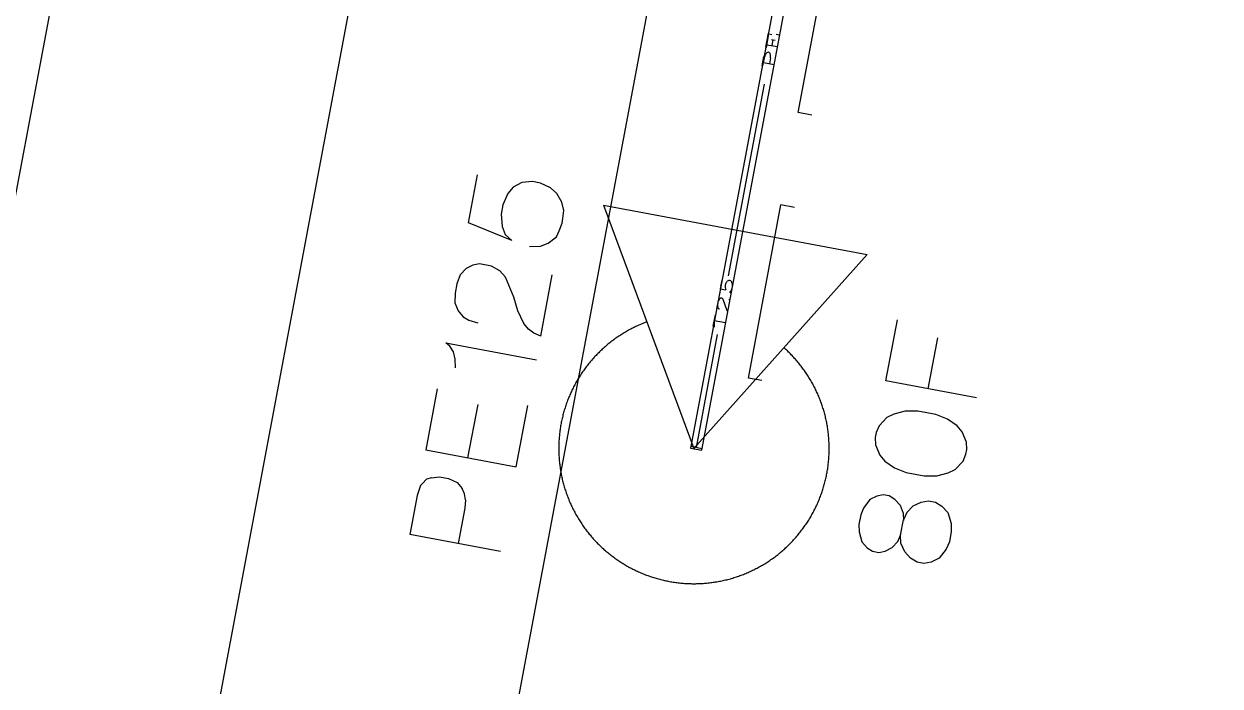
# Model space of a CAD drawing. Header units: inches. Extents: x 0.0008 to 0.0144, y 0.0003 to 0.0113.
# Drawn here: x 0.005938 to 0.006449, y 0.002451 to 0.002735 of the extents above; entities that cross this region are included whole.
import ezdxf

# ---------------------------------------------------------------- set-up
doc = ezdxf.new("R2010")
doc.units = ezdxf.units.IN
doc.header["$MEASUREMENT"] = 0
doc.linetypes.add('STRICHPUNKT', pattern=[25.4, 12.7, -6.35, 0, -6.35])
doc.layers.add('Standard', color=7, linetype='Continuous')

msp = doc.modelspace()

# ---------------------------------------------------------------- linework, layer by layer
at = {"layer": 'Standard', "color": 4, "linetype": 'STRICHPUNKT'}
msp.add_line((0.00645929, 0.00478156), (0.00578856, 0.00120618), dxfattribs=at)
at = {"layer": 'Standard', "color": 2, "linetype": 'ByBlock'}
for p, q in [((0.006296, 0.0045925), (0.005704, 0.00143559)), ((0.00595061, 0.00138899), (0.0065247, 0.00444804))]:
    msp.add_line(p, q, dxfattribs=at)
at = {"layer": 'Standard', "color": 51, "linetype": 'ByBlock'}
for p, q in [((0.00622728, 0.00255227), (0.00657901, 0.00442721)), ((0.006322, 0.00308392), (0.00622243, 0.00255311)), ((0.00612752, 0.00264948), (0.00613136, 0.00266993)), ((0.0061467, 0.00266474), (0.00614435, 0.00266193)), ((0.00615041, 0.00266665), (0.0061467, 0.00266474)), ((0.0061467, 0.00266474), (0.0061467, 0.00266474)), ((0.00615486, 0.00266707), (0.00615041, 0.00266665)), ((0.00615832, 0.00266642), (0.00615486, 0.00266707)), ((0.00615832, 0.00266642), (0.00615832, 0.00266642)), ((0.00616259, 0.00266444), (0.00615832, 0.00266642)), ((0.00616538, 0.00266197), (0.00616259, 0.00266444)), ((0.00614435, 0.00266193), (0.00614231, 0.00265712)), ((0.00616746, 0.00265828), (0.00616538, 0.00266197)), ((0.00614231, 0.00265712), (0.00614156, 0.00265309)), ((0.00616832, 0.00265471), (0.00616746, 0.00265828)), ((0.00616792, 0.00265127), (0.00616832, 0.00265471)), ((0.00618523, 0.00265703), (0.00629802, 0.00263587)), ((0.00618523, 0.00265703), (0.00622395, 0.0025529)), ((0.00614612, 0.00264182), (0.00612752, 0.00264948)), ((0.00614156, 0.00265309), (0.0061419, 0.00264782)), ((0.00616637, 0.00264604), (0.00616754, 0.00264926)), ((0.00616754, 0.00264926), (0.00616792, 0.00265127)), ((0.0061419, 0.00264782), (0.00614327, 0.00264444)), ((0.00614327, 0.00264444), (0.00614612, 0.00264182)), ((0.0061616, 0.00264073), (0.00616512, 0.00264346)), ((0.00616512, 0.00264346), (0.00616637, 0.00264604)), ((0.00615367, 0.00263936), (0.00615832, 0.00263948)), ((0.00615832, 0.00263948), (0.0061616, 0.00264073)), ((0.00622395, 0.0025529), (0.00629802, 0.00263587)), ((0.00612652, 0.00262988), (0.00612402, 0.00262722)), ((0.00612948, 0.0026314), (0.00612652, 0.00262988)), ((0.00613224, 0.00263193), (0.00612948, 0.0026314)), ((0.0061374, 0.00263096), (0.00613224, 0.00263193)), ((0.00614091, 0.00262895), (0.0061374, 0.00263096)), ((0.00614342, 0.00262622), (0.00614091, 0.00262895)), ((0.00612262, 0.00262332), (0.00612186, 0.00261929)), ((0.00612402, 0.00262722), (0.00612262, 0.00262332)), ((0.00614694, 0.00261771), (0.00614342, 0.00262622)), ((0.00615848, 0.00260097), (0.00616339, 0.00262713)), ((0.00612186, 0.00261929), (0.00612175, 0.00261515)), ((0.00614865, 0.00261178), (0.00614694, 0.00261771)), ((0.00612175, 0.00261515), (0.00612312, 0.00261177)), ((0.00612312, 0.00261177), (0.00612532, 0.00260927)), ((0.00612532, 0.00260927), (0.00612771, 0.00260778)), ((0.00612771, 0.00260778), (0.0061315, 0.00260662)), ((0.00615119, 0.00260643), (0.00614865, 0.00261178)), ((0.00630597, 0.00258184), (0.00631088, 0.002608)), ((0.0061315, 0.00260662), (0.0061315, 0.00260662)), ((0.00615324, 0.00260401), (0.00615119, 0.00260643)), ((0.0061555, 0.00260225), (0.00615324, 0.00260401)), ((0.00615848, 0.00260097), (0.0061555, 0.00260225)), ((0.00619417, 0.00260243), (0.00619371, 0.00260215)), ((0.00619463, 0.0026027), (0.00619417, 0.00260243)), ((0.00619509, 0.00260297), (0.00619463, 0.0026027)), ((0.00619555, 0.00260324), (0.00619509, 0.00260297)), ((0.00619602, 0.0026035), (0.00619555, 0.00260324)), ((0.00619649, 0.00260376), (0.00619602, 0.0026035)), ((0.00619696, 0.00260401), (0.00619649, 0.00260376)), ((0.00619744, 0.00260426), (0.00619696, 0.00260401)), ((0.00619792, 0.0026045), (0.00619744, 0.00260426)), ((0.0061984, 0.00260474), (0.00619792, 0.0026045)), ((0.00619888, 0.00260497), (0.0061984, 0.00260474)), ((0.00619936, 0.0026052), (0.00619888, 0.00260497)), ((0.00619985, 0.00260543), (0.00619936, 0.0026052)), ((0.00620033, 0.00260565), (0.00619985, 0.00260543)), ((0.00620082, 0.00260587), (0.00620033, 0.00260565)), ((0.00620132, 0.00260608), (0.00620082, 0.00260587)), ((0.00620181, 0.00260628), (0.00620132, 0.00260608)), ((0.00620231, 0.00260649), (0.00620181, 0.00260628)), ((0.0062028, 0.00260669), (0.00620231, 0.00260649)), ((0.0062033, 0.00260688), (0.0062028, 0.00260669)), ((0.0062038, 0.00260707), (0.0062033, 0.00260688)), ((0.0061179, 0.00259817), (0.00615659, 0.00259091)), ((0.00611959, 0.00259674), (0.0061179, 0.00259817)), ((0.00618676, 0.00259714), (0.00618636, 0.0025968)), ((0.00618718, 0.00259749), (0.00618676, 0.00259714)), ((0.00618759, 0.00259783), (0.00618718, 0.00259749)), ((0.00618801, 0.00259816), (0.00618759, 0.00259783)), ((0.00618843, 0.00259849), (0.00618801, 0.00259816)), ((0.00618885, 0.00259882), (0.00618843, 0.00259849)), ((0.00618928, 0.00259914), (0.00618885, 0.00259882)), ((0.00618971, 0.00259946), (0.00618928, 0.00259914)), ((0.00619014, 0.00259978), (0.00618971, 0.00259946)), ((0.00619058, 0.00260009), (0.00619014, 0.00259978)), ((0.00619102, 0.00260039), (0.00619058, 0.00260009)), ((0.00619146, 0.0026007), (0.00619102, 0.00260039)), ((0.0061919, 0.002601), (0.00619146, 0.0026007)), ((0.00619235, 0.00260129), (0.0061919, 0.002601)), ((0.0061928, 0.00260158), (0.00619235, 0.00260129)), ((0.00619325, 0.00260187), (0.0061928, 0.00260158)), ((0.00619371, 0.00260215), (0.00619325, 0.00260187)), ((0.00632403, 0.00257845), (0.00632812, 0.00260025)), ((0.00612116, 0.00259428), (0.00611959, 0.00259674)), ((0.00612193, 0.00259116), (0.00612116, 0.00259428)), ((0.00618172, 0.00259236), (0.00618135, 0.00259196)), ((0.00618208, 0.00259275), (0.00618172, 0.00259236)), ((0.00618246, 0.00259313), (0.00618208, 0.00259275)), ((0.00618283, 0.00259351), (0.00618246, 0.00259313)), ((0.00618321, 0.00259389), (0.00618283, 0.00259351)), ((0.00618359, 0.00259427), (0.00618321, 0.00259389)), ((0.00618398, 0.00259464), (0.00618359, 0.00259427)), ((0.00618436, 0.00259501), (0.00618398, 0.00259464)), ((0.00618476, 0.00259537), (0.00618436, 0.00259501)), ((0.00618515, 0.00259574), (0.00618476, 0.00259537)), ((0.00618555, 0.00259609), (0.00618515, 0.00259574)), ((0.00618595, 0.00259645), (0.00618555, 0.00259609)), ((0.00618636, 0.0025968), (0.00618595, 0.00259645)), ((0.00626283, 0.00259565), (0.00626243, 0.00259601)), ((0.00626243, 0.00259601), (0.00626243, 0.00259601)), ((0.00626323, 0.00259529), (0.00626283, 0.00259565)), ((0.00626362, 0.00259492), (0.00626323, 0.00259529)), ((0.006264, 0.00259456), (0.00626362, 0.00259492)), ((0.00626439, 0.00259418), (0.006264, 0.00259456)), ((0.00626477, 0.00259381), (0.00626439, 0.00259418)), ((0.00626515, 0.00259343), (0.00626477, 0.00259381)), ((0.00626552, 0.00259304), (0.00626515, 0.00259343)), ((0.00626589, 0.00259266), (0.00626552, 0.00259304)), ((0.00626626, 0.00259226), (0.00626589, 0.00259266)), ((0.00626662, 0.00259187), (0.00626626, 0.00259226)), ((0.00612209, 0.00258743), (0.00612193, 0.00259116)), ((0.00617728, 0.002587), (0.00617697, 0.00258656)), ((0.0061776, 0.00258743), (0.00617728, 0.002587)), ((0.00617792, 0.00258785), (0.0061776, 0.00258743)), ((0.00617825, 0.00258828), (0.00617792, 0.00258785)), ((0.00617858, 0.0025887), (0.00617825, 0.00258828)), ((0.00617891, 0.00258912), (0.00617858, 0.0025887)), ((0.00617925, 0.00258954), (0.00617891, 0.00258912)), ((0.00617959, 0.00258995), (0.00617925, 0.00258954)), ((0.00617994, 0.00259036), (0.00617959, 0.00258995)), ((0.00618028, 0.00259076), (0.00617994, 0.00259036)), ((0.00618064, 0.00259117), (0.00618028, 0.00259076)), ((0.00618099, 0.00259157), (0.00618064, 0.00259117)), ((0.00618135, 0.00259196), (0.00618099, 0.00259157)), ((0.00626698, 0.00259147), (0.00626662, 0.00259187)), ((0.00626734, 0.00259107), (0.00626698, 0.00259147)), ((0.00626769, 0.00259067), (0.00626734, 0.00259107)), ((0.00626804, 0.00259026), (0.00626769, 0.00259067)), ((0.00626838, 0.00258985), (0.00626804, 0.00259026)), ((0.00626872, 0.00258944), (0.00626838, 0.00258985)), ((0.00626906, 0.00258902), (0.00626872, 0.00258944)), ((0.00626939, 0.0025886), (0.00626906, 0.00258902)), ((0.00626972, 0.00258818), (0.00626939, 0.0025886)), ((0.00627004, 0.00258776), (0.00626972, 0.00258818)), ((0.00627036, 0.00258733), (0.00627004, 0.00258776)), ((0.00627068, 0.00258689), (0.00627036, 0.00258733)), ((0.00627099, 0.00258646), (0.00627068, 0.00258689)), ((0.00617405, 0.00258207), (0.00617379, 0.00258161)), ((0.00617433, 0.00258253), (0.00617405, 0.00258207)), ((0.0061746, 0.00258299), (0.00617433, 0.00258253)), ((0.00617488, 0.00258345), (0.0061746, 0.00258299)), ((0.00617517, 0.0025839), (0.00617488, 0.00258345)), ((0.00617546, 0.00258435), (0.00617517, 0.0025839)), ((0.00617575, 0.0025848), (0.00617546, 0.00258435)), ((0.00617605, 0.00258524), (0.00617575, 0.0025848)), ((0.00617635, 0.00258569), (0.00617605, 0.00258524)), ((0.00617666, 0.00258612), (0.00617635, 0.00258569)), ((0.00617697, 0.00258656), (0.00617666, 0.00258612)), ((0.0062713, 0.00258602), (0.00627099, 0.00258646)), ((0.00627161, 0.00258558), (0.0062713, 0.00258602)), ((0.00627191, 0.00258514), (0.00627161, 0.00258558)), ((0.00627221, 0.00258469), (0.00627191, 0.00258514)), ((0.0062725, 0.00258425), (0.00627221, 0.00258469)), ((0.00627279, 0.00258379), (0.0062725, 0.00258425)), ((0.00627307, 0.00258334), (0.00627279, 0.00258379)), ((0.00627335, 0.00258288), (0.00627307, 0.00258334)), ((0.00627363, 0.00258242), (0.00627335, 0.00258288)), ((0.0062739, 0.00258196), (0.00627363, 0.00258242)), ((0.00627417, 0.0025815), (0.0062739, 0.00258196)), ((0.00634467, 0.00257458), (0.00630597, 0.00258184)), ((0.00611421, 0.0025785), (0.0061093, 0.00255234)), ((0.00617135, 0.00257684), (0.00617113, 0.00257635)), ((0.00617157, 0.00257733), (0.00617135, 0.00257684)), ((0.0061718, 0.00257781), (0.00617157, 0.00257733)), ((0.00617203, 0.0025783), (0.0061718, 0.00257781)), ((0.00617227, 0.00257877), (0.00617203, 0.0025783)), ((0.00617251, 0.00257925), (0.00617227, 0.00257877)), ((0.00617276, 0.00257973), (0.00617251, 0.00257925)), ((0.00617301, 0.0025802), (0.00617276, 0.00257973)), ((0.00617326, 0.00258067), (0.00617301, 0.0025802)), ((0.00617352, 0.00258114), (0.00617326, 0.00258067)), ((0.00617379, 0.00258161), (0.00617352, 0.00258114)), ((0.00627443, 0.00258103), (0.00627417, 0.0025815)), ((0.00627469, 0.00258056), (0.00627443, 0.00258103)), ((0.00627494, 0.00258009), (0.00627469, 0.00258056)), ((0.00627519, 0.00257962), (0.00627494, 0.00258009)), ((0.00627544, 0.00257914), (0.00627519, 0.00257962)), ((0.00627568, 0.00257866), (0.00627544, 0.00257914)), ((0.00627591, 0.00257818), (0.00627568, 0.00257866)), ((0.00627615, 0.0025777), (0.00627591, 0.00257818)), ((0.00627637, 0.00257722), (0.00627615, 0.0025777)), ((0.0062766, 0.00257673), (0.00627637, 0.00257722)), ((0.00627682, 0.00257624), (0.0062766, 0.00257673)), ((0.00612736, 0.00254895), (0.00613164, 0.00257176)), ((0.00616936, 0.00257187), (0.00616918, 0.00257137)), ((0.00616953, 0.00257238), (0.00616936, 0.00257187)), ((0.00616972, 0.00257288), (0.00616953, 0.00257238)), ((0.0061699, 0.00257338), (0.00616972, 0.00257288)), ((0.0061701, 0.00257388), (0.0061699, 0.00257338)), ((0.00617029, 0.00257438), (0.0061701, 0.00257388)), ((0.00617049, 0.00257488), (0.00617029, 0.00257438)), ((0.0061707, 0.00257537), (0.00617049, 0.00257488)), ((0.00617091, 0.00257586), (0.0061707, 0.00257537)), ((0.00617113, 0.00257635), (0.00617091, 0.00257586)), ((0.00627703, 0.00257575), (0.00627682, 0.00257624)), ((0.00627724, 0.00257526), (0.00627703, 0.00257575)), ((0.00627744, 0.00257476), (0.00627724, 0.00257526)), ((0.00627764, 0.00257426), (0.00627744, 0.00257476)), ((0.00627784, 0.00257377), (0.00627764, 0.00257426)), ((0.00627803, 0.00257327), (0.00627784, 0.00257377)), ((0.00627822, 0.00257276), (0.00627803, 0.00257327)), ((0.0062784, 0.00257226), (0.00627822, 0.00257276)), ((0.00627858, 0.00257175), (0.0062784, 0.00257226)), ((0.00627875, 0.00257125), (0.00627858, 0.00257175)), ((0.006148, 0.00254508), (0.0061529, 0.00257124)), ((0.00616783, 0.00256674), (0.00616771, 0.00256622)), ((0.00616796, 0.00256726), (0.00616783, 0.00256674)), ((0.0061681, 0.00256778), (0.00616796, 0.00256726)), ((0.00616824, 0.00256829), (0.0061681, 0.00256778)), ((0.00616839, 0.00256881), (0.00616824, 0.00256829)), ((0.00616853, 0.00256932), (0.00616839, 0.00256881)), ((0.00616869, 0.00256984), (0.00616853, 0.00256932)), ((0.00616885, 0.00257035), (0.00616869, 0.00256984)), ((0.00616901, 0.00257086), (0.00616885, 0.00257035)), ((0.00616918, 0.00257137), (0.00616901, 0.00257086)), ((0.00627892, 0.00257074), (0.00627875, 0.00257125)), ((0.00627908, 0.00257023), (0.00627892, 0.00257074)), ((0.00627924, 0.00256972), (0.00627908, 0.00257023)), ((0.00627939, 0.0025692), (0.00627924, 0.00256972)), ((0.00627954, 0.00256869), (0.00627939, 0.0025692)), ((0.00627968, 0.00256817), (0.00627954, 0.00256869)), ((0.00627982, 0.00256766), (0.00627968, 0.00256817)), ((0.00627996, 0.00256714), (0.00627982, 0.00256766)), ((0.00628009, 0.00256662), (0.00627996, 0.00256714)), ((0.00628021, 0.0025661), (0.00628009, 0.00256662)), ((0.00630932, 0.00256767), (0.00630637, 0.00256614)), ((0.00631422, 0.00256884), (0.00630932, 0.00256767)), ((0.00631956, 0.00256887), (0.00631422, 0.00256884)), ((0.0063273, 0.00256742), (0.00631956, 0.00256887)), ((0.00633227, 0.00256545), (0.0063273, 0.00256742)), ((0.00616679, 0.00256149), (0.00616672, 0.00256096)), ((0.00616688, 0.00256202), (0.00616679, 0.00256149)), ((0.00616696, 0.00256255), (0.00616688, 0.00256202)), ((0.00616705, 0.00256307), (0.00616696, 0.00256255)), ((0.00616715, 0.0025636), (0.00616705, 0.00256307)), ((0.00616725, 0.00256413), (0.00616715, 0.0025636)), ((0.00616736, 0.00256465), (0.00616725, 0.00256413)), ((0.00616747, 0.00256517), (0.00616736, 0.00256465)), ((0.00616759, 0.0025657), (0.00616747, 0.00256517)), ((0.00616771, 0.00256622), (0.00616759, 0.0025657)), ((0.00628033, 0.00256558), (0.00628021, 0.0025661)), ((0.00628045, 0.00256505), (0.00628033, 0.00256558)), ((0.00628056, 0.00256453), (0.00628045, 0.00256505)), ((0.00628066, 0.002564), (0.00628056, 0.00256453)), ((0.00628076, 0.00256348), (0.00628066, 0.002564)), ((0.00628086, 0.00256295), (0.00628076, 0.00256348)), ((0.00628095, 0.00256242), (0.00628086, 0.00256295)), ((0.00628103, 0.00256189), (0.00628095, 0.00256242)), ((0.00628111, 0.00256137), (0.00628103, 0.00256189)), ((0.00628119, 0.00256084), (0.00628111, 0.00256137)), ((0.00630303, 0.0025626), (0.00630182, 0.00255971)), ((0.00630637, 0.00256614), (0.00630303, 0.0025626)), ((0.00633641, 0.00256259), (0.00633227, 0.00256545)), ((0.00633861, 0.00256009), (0.00633641, 0.00256259)), ((0.00616628, 0.0025567), (0.00616624, 0.00255616)), ((0.00616631, 0.00255723), (0.00616628, 0.0025567)), ((0.00616636, 0.00255777), (0.00616631, 0.00255723)), ((0.0061664, 0.0025583), (0.00616636, 0.00255777)), ((0.00616646, 0.00255883), (0.0061664, 0.0025583)), ((0.00616651, 0.00255936), (0.00616646, 0.00255883)), ((0.00616658, 0.0025599), (0.00616651, 0.00255936)), ((0.00616664, 0.00256043), (0.00616658, 0.0025599)), ((0.00616672, 0.00256096), (0.00616664, 0.00256043)), ((0.00628126, 0.0025603), (0.00628119, 0.00256084)), ((0.00628133, 0.00255977), (0.00628126, 0.0025603)), ((0.00628139, 0.00255924), (0.00628133, 0.00255977)), ((0.00628145, 0.00255871), (0.00628139, 0.00255924)), ((0.0062815, 0.00255818), (0.00628145, 0.00255871)), ((0.00628154, 0.00255764), (0.0062815, 0.00255818)), ((0.00628158, 0.00255711), (0.00628154, 0.00255764)), ((0.00628162, 0.00255657), (0.00628158, 0.00255711)), ((0.00628165, 0.00255604), (0.00628162, 0.00255657)), ((0.00630182, 0.00255971), (0.00630144, 0.00255769)), ((0.00630144, 0.00255769), (0.00630152, 0.00255455)), ((0.00634044, 0.00255559), (0.00633861, 0.00256009)), ((0.0061093, 0.00255234), (0.006148, 0.00254508)), ((0.00616616, 0.00255402), (0.00616615, 0.00255349)), ((0.00616615, 0.00255349), (0.00616615, 0.00255295)), ((0.00616615, 0.00255295), (0.00616615, 0.00255242)), ((0.00616615, 0.00255242), (0.00616616, 0.00255188)), ((0.00616618, 0.00255456), (0.00616616, 0.00255402)), ((0.00616616, 0.00255188), (0.00616617, 0.00255135)), ((0.00616617, 0.00255135), (0.00616619, 0.00255081)), ((0.00616619, 0.00255509), (0.00616618, 0.00255456)), ((0.00616622, 0.00255563), (0.00616619, 0.00255509)), ((0.00616624, 0.00255616), (0.00616622, 0.00255563)), ((0.00622243, 0.00255311), (0.00622728, 0.00255227)), ((0.00628168, 0.0025555), (0.00628165, 0.00255604)), ((0.0062817, 0.00255497), (0.00628168, 0.0025555)), ((0.00628172, 0.00255443), (0.0062817, 0.00255497)), ((0.0062817, 0.00255069), (0.00628171, 0.00255122)), ((0.00628171, 0.00255122), (0.00628173, 0.00255176)), ((0.00628173, 0.0025539), (0.00628172, 0.00255443)), ((0.00628174, 0.00255336), (0.00628173, 0.0025539)), ((0.00628173, 0.00255176), (0.00628174, 0.00255229)), ((0.00628174, 0.00255283), (0.00628174, 0.00255336)), ((0.00628174, 0.00255229), (0.00628174, 0.00255283)), ((0.00630152, 0.00255455), (0.00630335, 0.00255005)), ((0.00634014, 0.00255043), (0.00634052, 0.00255245)), ((0.00634052, 0.00255245), (0.00634044, 0.00255559)), ((0.00616619, 0.00255081), (0.00616621, 0.00255028)), ((0.00616621, 0.00255028), (0.00616624, 0.00254974)), ((0.00616624, 0.00254974), (0.00616627, 0.00254921)), ((0.00616627, 0.00254921), (0.00616631, 0.00254867)), ((0.00616631, 0.00254867), (0.00616635, 0.00254814)), ((0.00616635, 0.00254814), (0.00616639, 0.0025476)), ((0.00616639, 0.0025476), (0.00616645, 0.00254707)), ((0.00616645, 0.00254707), (0.0061665, 0.00254654)), ((0.0061665, 0.00254654), (0.00616656, 0.00254601)), ((0.00616656, 0.00254601), (0.00616663, 0.00254547)), ((0.00628131, 0.00254588), (0.00628137, 0.00254641)), ((0.00628137, 0.00254641), (0.00628143, 0.00254695)), ((0.00628143, 0.00254695), (0.00628148, 0.00254748)), ((0.00628148, 0.00254748), (0.00628153, 0.00254801)), ((0.00628153, 0.00254801), (0.00628157, 0.00254855)), ((0.00628157, 0.00254855), (0.00628161, 0.00254908)), ((0.00628161, 0.00254908), (0.00628165, 0.00254962)), ((0.00628165, 0.00254962), (0.00628167, 0.00255015)), ((0.00628167, 0.00255015), (0.0062817, 0.00255069)), ((0.00630335, 0.00255005), (0.00630555, 0.00254755)), ((0.00630555, 0.00254755), (0.00630969, 0.00254469)), ((0.00633559, 0.002544), (0.00633893, 0.00254754)), ((0.00633893, 0.00254754), (0.00634014, 0.00255043)), ((0.00616663, 0.00254547), (0.0061667, 0.00254494)), ((0.0061667, 0.00254494), (0.00616678, 0.00254441)), ((0.00616678, 0.00254441), (0.00616686, 0.00254388)), ((0.00616686, 0.00254388), (0.00616694, 0.00254336)), ((0.00616694, 0.00254336), (0.00616704, 0.00254283)), ((0.00616704, 0.00254283), (0.00616713, 0.0025423)), ((0.00616713, 0.0025423), (0.00616723, 0.00254178)), ((0.00616723, 0.00254178), (0.00616734, 0.00254125)), ((0.00616734, 0.00254125), (0.00616745, 0.00254073)), ((0.00628042, 0.0025406), (0.00628053, 0.00254113)), ((0.00628053, 0.00254113), (0.00628063, 0.00254165)), ((0.00628063, 0.00254165), (0.00628074, 0.00254218)), ((0.00628074, 0.00254218), (0.00628083, 0.00254271)), ((0.00628083, 0.00254271), (0.00628092, 0.00254323)), ((0.00628092, 0.00254323), (0.00628101, 0.00254376)), ((0.00628101, 0.00254376), (0.00628109, 0.00254429)), ((0.00628109, 0.00254429), (0.00628117, 0.00254482)), ((0.00628117, 0.00254482), (0.00628124, 0.00254535)), ((0.00628124, 0.00254535), (0.00628131, 0.00254588)), ((0.00630969, 0.00254469), (0.00631466, 0.00254272)), ((0.00631466, 0.00254272), (0.0063224, 0.00254127)), ((0.0063224, 0.00254127), (0.00632774, 0.0025413)), ((0.00632774, 0.0025413), (0.00633264, 0.00254247)), ((0.00633264, 0.00254247), (0.00633559, 0.002544)), ((0.00633559, 0.002544), (0.00633559, 0.002544)), ((0.00610712, 0.00253713), (0.00610565, 0.00253289)), ((0.00610795, 0.00253801), (0.00610712, 0.00253713)), ((0.00610962, 0.00253978), (0.00610795, 0.00253801)), ((0.00611174, 0.00254043), (0.00610962, 0.00253978)), ((0.00611174, 0.00254043), (0.00611515, 0.00254083)), ((0.00611515, 0.00254083), (0.00611902, 0.0025401)), ((0.00611902, 0.0025401), (0.0061227, 0.00253837)), ((0.0061227, 0.00253837), (0.00612491, 0.00253587)), ((0.00612585, 0.00253355), (0.00612491, 0.00253587)), ((0.00616745, 0.00254073), (0.00616756, 0.0025402)), ((0.00616756, 0.0025402), (0.00616768, 0.00253968)), ((0.00616768, 0.00253968), (0.00616781, 0.00253916)), ((0.00616781, 0.00253916), (0.00616794, 0.00253864)), ((0.00616794, 0.00253864), (0.00616807, 0.00253812)), ((0.00616807, 0.00253812), (0.00616821, 0.00253761)), ((0.00616821, 0.00253761), (0.00616836, 0.00253709)), ((0.00616836, 0.00253709), (0.0061685, 0.00253658)), ((0.0061685, 0.00253658), (0.00616866, 0.00253606)), ((0.00616866, 0.00253606), (0.00616882, 0.00253555)), ((0.00627904, 0.00253543), (0.0062792, 0.00253594)), ((0.0062792, 0.00253594), (0.00627935, 0.00253646)), ((0.00627935, 0.00253646), (0.0062795, 0.00253697)), ((0.0062795, 0.00253697), (0.00627965, 0.00253749)), ((0.00627965, 0.00253749), (0.00627979, 0.002538)), ((0.00627979, 0.002538), (0.00627992, 0.00253852)), ((0.00627992, 0.00253852), (0.00628005, 0.00253904)), ((0.00628005, 0.00253904), (0.00628018, 0.00253956)), ((0.00628018, 0.00253956), (0.0062803, 0.00254008)), ((0.0062803, 0.00254008), (0.00628042, 0.0025406)), ((0.00610565, 0.00253289), (0.00610251, 0.00251612)), ((0.00612628, 0.002531), (0.00612585, 0.00253355)), ((0.00612628, 0.002531), (0.00612598, 0.00252734)), ((0.00616882, 0.00253555), (0.00616898, 0.00253504)), ((0.00616898, 0.00253504), (0.00616915, 0.00253453)), ((0.00616915, 0.00253453), (0.00616932, 0.00253403)), ((0.00616932, 0.00253403), (0.0061695, 0.00253352)), ((0.0061695, 0.00253352), (0.00616968, 0.00253302)), ((0.00616968, 0.00253302), (0.00616987, 0.00253251)), ((0.00616987, 0.00253251), (0.00617006, 0.00253201)), ((0.00617006, 0.00253201), (0.00617025, 0.00253152)), ((0.00617025, 0.00253152), (0.00617045, 0.00253102)), ((0.00617045, 0.00253102), (0.00617066, 0.00253052)), ((0.00627718, 0.00253041), (0.00627739, 0.0025309)), ((0.00627739, 0.0025309), (0.00627759, 0.0025314)), ((0.00627759, 0.0025314), (0.00627779, 0.0025319)), ((0.00627779, 0.0025319), (0.00627798, 0.0025324)), ((0.00627798, 0.0025324), (0.00627817, 0.0025329)), ((0.00627817, 0.0025329), (0.00627835, 0.0025334)), ((0.00627835, 0.0025334), (0.00627853, 0.00253391)), ((0.00627853, 0.00253391), (0.0062787, 0.00253441)), ((0.0062787, 0.00253441), (0.00627887, 0.00253492)), ((0.00627887, 0.00253492), (0.00627904, 0.00253543)), ((0.00629912, 0.00253105), (0.00629643, 0.00252739)), ((0.00630207, 0.00253258), (0.00629912, 0.00253105)), ((0.00630484, 0.0025331), (0.00630207, 0.00253258)), ((0.00630742, 0.00253262), (0.00630484, 0.0025331)), ((0.00630981, 0.00253113), (0.00630742, 0.00253262)), ((0.00631201, 0.00252863), (0.00630981, 0.00253113)), ((0.00612598, 0.00252734), (0.00612314, 0.00251225)), ((0.00617066, 0.00253052), (0.00617087, 0.00253003)), ((0.00617087, 0.00253003), (0.00617108, 0.00252954)), ((0.00617108, 0.00252954), (0.0061713, 0.00252905)), ((0.0061713, 0.00252905), (0.00617152, 0.00252856)), ((0.00617152, 0.00252856), (0.00617175, 0.00252808)), ((0.00617175, 0.00252808), (0.00617198, 0.0025276)), ((0.00617198, 0.0025276), (0.00617222, 0.00252712)), ((0.00617222, 0.00252712), (0.00617246, 0.00252664)), ((0.00617246, 0.00252664), (0.00617271, 0.00252616)), ((0.00617271, 0.00252616), (0.00617296, 0.00252569)), ((0.00617296, 0.00252569), (0.00617321, 0.00252522)), ((0.00627462, 0.00252511), (0.00627487, 0.00252558)), ((0.00627487, 0.00252558), (0.00627513, 0.00252605)), ((0.00627513, 0.00252605), (0.00627537, 0.00252653)), ((0.00627537, 0.00252653), (0.00627561, 0.00252701)), ((0.00627561, 0.00252701), (0.00627585, 0.00252749)), ((0.00627585, 0.00252749), (0.00627608, 0.00252797)), ((0.00627608, 0.00252797), (0.00627631, 0.00252845)), ((0.00627631, 0.00252845), (0.00627654, 0.00252894)), ((0.00627654, 0.00252894), (0.00627676, 0.00252943)), ((0.00627676, 0.00252943), (0.00627697, 0.00252992)), ((0.00627697, 0.00252992), (0.00627718, 0.00253041)), ((0.00629643, 0.00252739), (0.00629521, 0.00252449)), ((0.00631201, 0.00252863), (0.00631338, 0.00252525)), ((0.00631768, 0.00252835), (0.00631486, 0.00252549)), ((0.00631768, 0.00252835), (0.00632104, 0.00252998)), ((0.00632104, 0.00252998), (0.00632419, 0.00253051)), ((0.00632419, 0.00253051), (0.00632714, 0.00252996)), ((0.00632714, 0.00252996), (0.00632989, 0.00252832)), ((0.00632989, 0.00252832), (0.00633243, 0.00252558)), ((0.00633243, 0.00252558), (0.00633382, 0.00252081)), ((0.00617321, 0.00252522), (0.00617347, 0.00252475)), ((0.00617347, 0.00252475), (0.00617373, 0.00252428)), ((0.00617373, 0.00252428), (0.006174, 0.00252382)), ((0.006174, 0.00252382), (0.00617427, 0.00252336)), ((0.00617427, 0.00252336), (0.00617455, 0.0025229)), ((0.00617455, 0.0025229), (0.00617483, 0.00252244)), ((0.00617483, 0.00252244), (0.00617511, 0.00252199)), ((0.00617511, 0.00252199), (0.0061754, 0.00252154)), ((0.0061754, 0.00252154), (0.00617569, 0.00252109)), ((0.00617569, 0.00252109), (0.00617599, 0.00252064)), ((0.00617599, 0.00252064), (0.00617629, 0.0025202)), ((0.00627153, 0.0025201), (0.00627183, 0.00252054)), ((0.00627183, 0.00252054), (0.00627213, 0.00252098)), ((0.00627213, 0.00252098), (0.00627242, 0.00252143)), ((0.00627242, 0.00252143), (0.00627271, 0.00252188)), ((0.00627271, 0.00252188), (0.006273, 0.00252234)), ((0.006273, 0.00252234), (0.00627328, 0.00252279)), ((0.00627328, 0.00252279), (0.00627355, 0.00252325)), ((0.00627355, 0.00252325), (0.00627383, 0.00252371)), ((0.00627383, 0.00252371), (0.0062741, 0.00252417)), ((0.0062741, 0.00252417), (0.00627436, 0.00252464)), ((0.00627436, 0.00252464), (0.00627462, 0.00252511)), ((0.00629521, 0.00252449), (0.00629446, 0.00252047)), ((0.00629446, 0.00252047), (0.00629454, 0.00251733)), ((0.00631228, 0.00251582), (0.00631351, 0.00252236)), ((0.00631338, 0.00252525), (0.00631346, 0.00252211)), ((0.00631486, 0.00252549), (0.00631351, 0.00252236)), ((0.00633382, 0.00252081), (0.00633394, 0.00251741)), ((0.0061412, 0.00250886), (0.00610251, 0.00251612)), ((0.00617629, 0.0025202), (0.0061766, 0.00251976)), ((0.0061766, 0.00251976), (0.00617691, 0.00251932)), ((0.00617691, 0.00251932), (0.00617722, 0.00251889)), ((0.00617722, 0.00251889), (0.00617754, 0.00251846)), ((0.00617754, 0.00251846), (0.00617786, 0.00251803)), ((0.00617786, 0.00251803), (0.00617818, 0.0025176)), ((0.00617818, 0.0025176), (0.00617851, 0.00251718)), ((0.00617851, 0.00251718), (0.00617884, 0.00251676)), ((0.00617884, 0.00251676), (0.00617918, 0.00251634)), ((0.00617918, 0.00251634), (0.00617952, 0.00251593)), ((0.00617952, 0.00251593), (0.00617987, 0.00251552)), ((0.00617987, 0.00251552), (0.00618021, 0.00251511)), ((0.00626759, 0.00251502), (0.00626794, 0.00251543)), ((0.00626794, 0.00251543), (0.00626829, 0.00251584)), ((0.00626829, 0.00251584), (0.00626863, 0.00251625)), ((0.00626863, 0.00251625), (0.00626897, 0.00251666)), ((0.00626897, 0.00251666), (0.0062693, 0.00251708)), ((0.0062693, 0.00251708), (0.00626963, 0.0025175)), ((0.00626963, 0.0025175), (0.00626996, 0.00251793)), ((0.00626996, 0.00251793), (0.00627028, 0.00251836)), ((0.00627028, 0.00251836), (0.0062706, 0.00251879)), ((0.0062706, 0.00251879), (0.00627091, 0.00251922)), ((0.00627091, 0.00251922), (0.00627122, 0.00251966)), ((0.00627122, 0.00251966), (0.00627153, 0.0025201)), ((0.00629454, 0.00251733), (0.00629572, 0.00251294)), ((0.00631112, 0.00251318), (0.00631233, 0.00251608)), ((0.0063124, 0.00251242), (0.00631228, 0.00251582)), ((0.00633394, 0.00251741), (0.00633312, 0.00251304)), ((0.00618021, 0.00251511), (0.00618057, 0.00251471)), ((0.00618057, 0.00251471), (0.00618092, 0.00251431)), ((0.00618092, 0.00251431), (0.00618128, 0.00251391)), ((0.00618128, 0.00251391), (0.00618164, 0.00251352)), ((0.00618164, 0.00251352), (0.00618201, 0.00251313)), ((0.00618201, 0.00251313), (0.00618238, 0.00251274)), ((0.00618238, 0.00251274), (0.00618276, 0.00251236)), ((0.00618276, 0.00251236), (0.00618313, 0.00251198)), ((0.00618313, 0.00251198), (0.00618351, 0.0025116)), ((0.00618351, 0.0025116), (0.0061839, 0.00251123)), ((0.0061839, 0.00251123), (0.00618429, 0.00251086)), ((0.00618429, 0.00251086), (0.00618468, 0.00251049)), ((0.00618468, 0.00251049), (0.00618507, 0.00251013)), ((0.00626273, 0.00251005), (0.00626312, 0.00251041)), ((0.00626312, 0.00251041), (0.00626351, 0.00251077)), ((0.00626351, 0.00251077), (0.0062639, 0.00251114)), ((0.0062639, 0.00251114), (0.00626429, 0.00251152)), ((0.00626429, 0.00251152), (0.00626467, 0.00251189)), ((0.00626467, 0.00251189), (0.00626505, 0.00251227)), ((0.00626505, 0.00251227), (0.00626542, 0.00251265)), ((0.00626542, 0.00251265), (0.00626579, 0.00251304)), ((0.00626579, 0.00251304), (0.00626616, 0.00251343)), ((0.00626616, 0.00251343), (0.00626652, 0.00251382)), ((0.00626652, 0.00251382), (0.00626688, 0.00251422)), ((0.00626688, 0.00251422), (0.00626724, 0.00251462)), ((0.00626724, 0.00251462), (0.00626759, 0.00251502)), ((0.00629572, 0.00251294), (0.00629792, 0.00251045)), ((0.00629792, 0.00251045), (0.00630031, 0.00250896)), ((0.00630566, 0.00250899), (0.00630862, 0.00251052)), ((0.00630862, 0.00251052), (0.00631112, 0.00251318)), ((0.006314, 0.00250873), (0.0063124, 0.00251242)), ((0.00633312, 0.00251304), (0.00633177, 0.00250991)), ((0.00618507, 0.00251013), (0.00618547, 0.00250977)), ((0.00618547, 0.00250977), (0.00618587, 0.00250942)), ((0.00618587, 0.00250942), (0.00618628, 0.00250907)), ((0.00618628, 0.00250907), (0.00618668, 0.00250872)), ((0.00618668, 0.00250872), (0.00618709, 0.00250838)), ((0.00618709, 0.00250838), (0.00618751, 0.00250804)), ((0.00618751, 0.00250804), (0.00618793, 0.0025077)), ((0.00618793, 0.0025077), (0.00618835, 0.00250737)), ((0.00618835, 0.00250737), (0.00618877, 0.00250704)), ((0.00618877, 0.00250704), (0.0061892, 0.00250672)), ((0.0061892, 0.00250672), (0.00618963, 0.0025064)), ((0.00618963, 0.0025064), (0.00619006, 0.00250608)), ((0.00619006, 0.00250608), (0.00619049, 0.00250577)), ((0.00619049, 0.00250577), (0.00619093, 0.00250546)), ((0.00619093, 0.00250546), (0.00619137, 0.00250516)), ((0.00619137, 0.00250516), (0.00619182, 0.00250486)), ((0.00625642, 0.00250509), (0.00625686, 0.00250539)), ((0.00625686, 0.00250539), (0.0062573, 0.0025057)), ((0.0062573, 0.0025057), (0.00625773, 0.00250601)), ((0.00625773, 0.00250601), (0.00625816, 0.00250633)), ((0.00625816, 0.00250633), (0.00625859, 0.00250664)), ((0.00625859, 0.00250664), (0.00625902, 0.00250697)), ((0.00625902, 0.00250697), (0.00625945, 0.00250729)), ((0.00625945, 0.00250729), (0.00625987, 0.00250763)), ((0.00625987, 0.00250763), (0.00626029, 0.00250796)), ((0.00626029, 0.00250796), (0.0062607, 0.0025083)), ((0.0062607, 0.0025083), (0.00626111, 0.00250864)), ((0.00626111, 0.00250864), (0.00626152, 0.00250899)), ((0.00626152, 0.00250899), (0.00626193, 0.00250934)), ((0.00626193, 0.00250934), (0.00626233, 0.00250969)), ((0.00626233, 0.00250969), (0.00626273, 0.00251005)), ((0.00630031, 0.00250896), (0.00630289, 0.00250847)), ((0.00630289, 0.00250847), (0.00630566, 0.00250899)), ((0.00631654, 0.002506), (0.006314, 0.00250873)), ((0.00631928, 0.00250436), (0.00631654, 0.002506)), ((0.00632874, 0.00250597), (0.00632539, 0.00250434)), ((0.00633177, 0.00250991), (0.00632874, 0.00250597)), ((0.00619182, 0.00250486), (0.00619226, 0.00250456)), ((0.00619226, 0.00250456), (0.00619271, 0.00250427)), ((0.00619271, 0.00250427), (0.00619316, 0.00250398)), ((0.00619316, 0.00250398), (0.00619362, 0.0025037)), ((0.00619362, 0.0025037), (0.00619408, 0.00250342)), ((0.00619408, 0.00250342), (0.00619453, 0.00250315)), ((0.00619453, 0.00250315), (0.006195, 0.00250288)), ((0.006195, 0.00250288), (0.00619546, 0.00250261)), ((0.00619546, 0.00250261), (0.00619593, 0.00250235)), ((0.00619593, 0.00250235), (0.0061964, 0.00250209)), ((0.0061964, 0.00250209), (0.00619687, 0.00250184)), ((0.00619687, 0.00250184), (0.00619734, 0.00250159)), ((0.00619734, 0.00250159), (0.00619782, 0.00250135)), ((0.00619782, 0.00250135), (0.0061983, 0.00250111)), ((0.0061983, 0.00250111), (0.00619878, 0.00250087)), ((0.00619878, 0.00250087), (0.00619926, 0.00250064)), ((0.00619926, 0.00250064), (0.00619975, 0.00250041)), ((0.00619975, 0.00250041), (0.00620024, 0.00250019)), ((0.00620024, 0.00250019), (0.00620073, 0.00249997)), ((0.00624705, 0.00249992), (0.00624754, 0.00250014)), ((0.00624754, 0.00250014), (0.00624803, 0.00250036)), ((0.00624803, 0.00250036), (0.00624851, 0.00250059)), ((0.00624851, 0.00250059), (0.006249, 0.00250082)), ((0.006249, 0.00250082), (0.00624948, 0.00250105)), ((0.00624948, 0.00250105), (0.00624996, 0.00250129)), ((0.00624996, 0.00250129), (0.00625043, 0.00250153)), ((0.00625043, 0.00250153), (0.00625091, 0.00250178)), ((0.00625091, 0.00250178), (0.00625138, 0.00250203)), ((0.00625138, 0.00250203), (0.00625185, 0.00250229)), ((0.00625185, 0.00250229), (0.00625232, 0.00250255)), ((0.00625232, 0.00250255), (0.00625279, 0.00250282)), ((0.00625279, 0.00250282), (0.00625325, 0.00250308)), ((0.00625325, 0.00250308), (0.00625371, 0.00250336)), ((0.00625371, 0.00250336), (0.00625417, 0.00250364)), ((0.00625417, 0.00250364), (0.00625462, 0.00250392)), ((0.00625462, 0.00250392), (0.00625507, 0.0025042)), ((0.00625507, 0.0025042), (0.00625552, 0.0025045)), ((0.00625552, 0.0025045), (0.00625597, 0.00250479)), ((0.00625597, 0.00250479), (0.00625642, 0.00250509)), ((0.00632224, 0.0025038), (0.00631928, 0.00250436)), ((0.00632539, 0.00250434), (0.00632224, 0.0025038)), ((0.00620073, 0.00249997), (0.00620122, 0.00249976)), ((0.00620122, 0.00249976), (0.00620171, 0.00249955)), ((0.00620171, 0.00249955), (0.00620221, 0.00249935)), ((0.00620221, 0.00249935), (0.0062027, 0.00249915)), ((0.0062027, 0.00249915), (0.0062032, 0.00249896)), ((0.0062032, 0.00249896), (0.0062037, 0.00249877)), ((0.0062037, 0.00249877), (0.00620421, 0.00249858)), ((0.00620421, 0.00249858), (0.00620471, 0.0024984)), ((0.00620471, 0.0024984), (0.00620522, 0.00249822)), ((0.00620522, 0.00249822), (0.00620572, 0.00249805)), ((0.00620572, 0.00249805), (0.00620623, 0.00249789)), ((0.00620623, 0.00249789), (0.00620674, 0.00249772)), ((0.00620674, 0.00249772), (0.00620725, 0.00249757)), ((0.00620725, 0.00249757), (0.00620777, 0.00249742)), ((0.00620777, 0.00249742), (0.00620828, 0.00249727)), ((0.00620828, 0.00249727), (0.0062088, 0.00249713)), ((0.0062088, 0.00249713), (0.00620932, 0.00249699)), ((0.00620932, 0.00249699), (0.00620984, 0.00249685)), ((0.00620984, 0.00249685), (0.00621036, 0.00249673)), ((0.00621036, 0.00249673), (0.00621088, 0.0024966)), ((0.00621088, 0.0024966), (0.0062114, 0.00249648)), ((0.0062114, 0.00249648), (0.00621192, 0.00249637)), ((0.00621192, 0.00249637), (0.00621245, 0.00249626)), ((0.00621245, 0.00249626), (0.00621297, 0.00249616)), ((0.00621297, 0.00249616), (0.0062135, 0.00249606)), ((0.0062135, 0.00249606), (0.00621402, 0.00249596)), ((0.00621402, 0.00249596), (0.00621455, 0.00249587)), ((0.00621455, 0.00249587), (0.00621508, 0.00249579)), ((0.00621508, 0.00249579), (0.00621561, 0.00249571)), ((0.00621561, 0.00249571), (0.00621614, 0.00249563)), ((0.00621614, 0.00249563), (0.00621667, 0.00249556)), ((0.00621667, 0.00249556), (0.0062172, 0.0024955)), ((0.0062172, 0.0024955), (0.00621774, 0.00249544)), ((0.00621774, 0.00249544), (0.00621827, 0.00249538)), ((0.00621827, 0.00249538), (0.0062188, 0.00249533)), ((0.0062188, 0.00249533), (0.00621934, 0.00249529)), ((0.00621934, 0.00249529), (0.00621987, 0.00249525)), ((0.00621987, 0.00249525), (0.0062204, 0.00249521)), ((0.0062204, 0.00249521), (0.00622094, 0.00249518)), ((0.00622094, 0.00249518), (0.00622147, 0.00249516)), ((0.00622147, 0.00249516), (0.00622201, 0.00249514)), ((0.00622201, 0.00249514), (0.00622254, 0.00249512)), ((0.00622254, 0.00249512), (0.00622308, 0.00249511)), ((0.00622308, 0.00249511), (0.00622362, 0.00249511)), ((0.00622362, 0.00249511), (0.00622415, 0.00249511)), ((0.00622415, 0.00249511), (0.00622469, 0.00249511)), ((0.00622469, 0.00249511), (0.00622522, 0.00249512)), ((0.00622522, 0.00249512), (0.00622576, 0.00249513)), ((0.00622576, 0.00249513), (0.00622629, 0.00249515)), ((0.00622629, 0.00249515), (0.00622683, 0.00249518)), ((0.00622683, 0.00249518), (0.00622736, 0.00249521)), ((0.00622736, 0.00249521), (0.0062279, 0.00249524)), ((0.0062279, 0.00249524), (0.00622843, 0.00249528)), ((0.00622843, 0.00249528), (0.00622896, 0.00249532)), ((0.00622896, 0.00249532), (0.0062295, 0.00249537)), ((0.0062295, 0.00249537), (0.00623003, 0.00249543)), ((0.00623003, 0.00249543), (0.00623056, 0.00249549)), ((0.00623056, 0.00249549), (0.00623109, 0.00249555)), ((0.00623109, 0.00249555), (0.00623163, 0.00249562)), ((0.00623163, 0.00249562), (0.00623216, 0.00249569)), ((0.00623216, 0.00249569), (0.00623269, 0.00249577)), ((0.00623269, 0.00249577), (0.00623321, 0.00249585)), ((0.00623321, 0.00249585), (0.00623374, 0.00249594)), ((0.00623374, 0.00249594), (0.00623427, 0.00249603)), ((0.00623427, 0.00249603), (0.0062348, 0.00249613)), ((0.0062348, 0.00249613), (0.00623532, 0.00249624)), ((0.00623532, 0.00249624), (0.00623585, 0.00249634)), ((0.00623585, 0.00249634), (0.00623637, 0.00249646)), ((0.00623637, 0.00249646), (0.00623689, 0.00249657)), ((0.00623689, 0.00249657), (0.00623741, 0.0024967)), ((0.00623741, 0.0024967), (0.00623793, 0.00249682)), ((0.00623793, 0.00249682), (0.00623845, 0.00249696)), ((0.00623845, 0.00249696), (0.00623897, 0.00249709)), ((0.00623897, 0.00249709), (0.00623949, 0.00249723)), ((0.00623949, 0.00249723), (0.00624, 0.00249738)), ((0.00624, 0.00249738), (0.00624052, 0.00249753)), ((0.00624052, 0.00249753), (0.00624103, 0.00249769)), ((0.00624103, 0.00249769), (0.00624154, 0.00249785)), ((0.00624154, 0.00249785), (0.00624205, 0.00249801)), ((0.00624205, 0.00249801), (0.00624256, 0.00249818)), ((0.00624256, 0.00249818), (0.00624306, 0.00249836)), ((0.00624306, 0.00249836), (0.00624357, 0.00249854)), ((0.00624357, 0.00249854), (0.00624407, 0.00249872)), ((0.00624407, 0.00249872), (0.00624457, 0.00249891)), ((0.00624457, 0.00249891), (0.00624507, 0.0024991)), ((0.00624507, 0.0024991), (0.00624557, 0.0024993)), ((0.00624557, 0.0024993), (0.00624606, 0.00249951)), ((0.00624606, 0.00249951), (0.00624656, 0.00249971)), ((0.00624656, 0.00249971), (0.00624705, 0.00249992))]:
    msp.add_line(p, q, dxfattribs=at)
at = {"layer": 'Standard', "color": 100, "linetype": 'ByBlock'}
for p, q in [((0.00626851, 0.0026966), (0.00659234, 0.00442214)), ((0.00627432, 0.00269551), (0.00626851, 0.0026966)), ((0.0062472, 0.00258304), (0.00626111, 0.00265714)), ((0.0062472, 0.00258304), (0.00626111, 0.00265714)), ((0.00626691, 0.00265605), (0.00626111, 0.00265714)), ((0.006253, 0.00258195), (0.0062472, 0.00258304))]:
    msp.add_line(p, q, dxfattribs=at)
at = {"layer": 'Standard', "color": 7, "linetype": 'ByBlock'}
for p, q in [((0.0062546, 0.00272452), (0.00625573, 0.00273056)), ((0.00625491, 0.00272446), (0.006256, 0.00273027)), ((0.00625573, 0.00273056), (0.00625571, 0.00273056)), ((0.006256, 0.00273027), (0.00625719, 0.00273004)), ((0.0062548, 0.00272568), (0.00625482, 0.00272568)), ((0.00625512, 0.00272562), (0.00625964, 0.00272478)), ((0.00625703, 0.00272791), (0.00625858, 0.00272762)), ((0.00625731, 0.00272521), (0.00625779, 0.00272777)), ((0.00626055, 0.00272965), (0.00625912, 0.00272992)), ((0.00625312, 0.00271663), (0.00625386, 0.00272057)), ((0.00625343, 0.00271657), (0.00625417, 0.00272051)), ((0.00625666, 0.00272005), (0.00625618, 0.00271749)), ((0.00625336, 0.00271802), (0.00625338, 0.00271802)), ((0.00625369, 0.00271796), (0.0062582, 0.00271711)), ((0.00623876, 0.00262679), (0.00625414, 0.00270874)), ((0.0062359, 0.00262492), (0.00623521, 0.00262121)), ((0.00623546, 0.00262257), (0.00623556, 0.0026231)), ((0.00624039, 0.00262219), (0.00624045, 0.00262289)), ((0.00623521, 0.00262121), (0.00623755, 0.00262077)), ((0.00623451, 0.00261749), (0.00623359, 0.00261262)), ((0.00623359, 0.00261262), (0.00623359, 0.00261262)), ((0.0062345, 0.00261749), (0.00623451, 0.00261749)), ((0.00623484, 0.00261688), (0.00623466, 0.00261666)), ((0.00623817, 0.00261176), (0.00623637, 0.00261666)), ((0.00623887, 0.00261667), (0.00623934, 0.00261658)), ((0.0062322, 0.00260519), (0.00623312, 0.00261006)), ((0.00623264, 0.00260751), (0.00623261, 0.00260487)), ((0.00623264, 0.00260751), (0.00623263, 0.00260751)), ((0.00623747, 0.0026066), (0.00623264, 0.00260751)), ((0.00623843, 0.00261171), (0.00623817, 0.00261176)), ((0.00622499, 0.00255342), (0.00623405, 0.00260171)), ((0.00622257, 0.00255388), (0.00622257, 0.00255388)), ((0.00622257, 0.00255388), (0.00622741, 0.00255297))]:
    msp.add_line(p, q, dxfattribs=at)
for points in [[(0.00625667, 0.00272005), (0.00625672, 0.00272046), (0.00625672, 0.00272086), (0.00625667, 0.00272125), (0.00625658, 0.00272159), (0.00625644, 0.00272189), (0.00625626, 0.00272212), (0.00625605, 0.00272228), (0.00625581, 0.00272237), (0.00625556, 0.00272238), (0.0062553, 0.0027223), (0.00625505, 0.00272215), (0.00625481, 0.00272192), (0.0062546, 0.00272164), (0.00625442, 0.0027213), (0.00625427, 0.00272092), (0.00625417, 0.00272051)], [(0.00623817, 0.00262449), (0.00623793, 0.00262423), (0.00623772, 0.00262392), (0.00623754, 0.00262356), (0.00623741, 0.00262317), (0.00623734, 0.00262276), (0.00623731, 0.00262234)], [(0.00623954, 0.00262469), (0.00623921, 0.00262478), (0.00623886, 0.00262476), (0.00623851, 0.00262464), (0.00623816, 0.00262443)], [(0.00624043, 0.0026228), (0.0062404, 0.00262324), (0.00624033, 0.00262365), (0.00624019, 0.00262402), (0.00624001, 0.00262432), (0.00623979, 0.00262455), (0.00623954, 0.0026247)], [(0.00623729, 0.00262223), (0.00623731, 0.00262172), (0.0062374, 0.00262125), (0.00623756, 0.00262083)], [(0.00623922, 0.00261954), (0.00623957, 0.00261997), (0.00623987, 0.00262048), (0.00624011, 0.00262105), (0.00624029, 0.00262166)], [(0.00623465, 0.0026166), (0.00623441, 0.00261618), (0.00623421, 0.00261571), (0.00623408, 0.0026152), (0.00623401, 0.00261467), (0.00623401, 0.00261416), (0.00623408, 0.00261367)], [(0.00623406, 0.00261355), (0.00623415, 0.00261326), (0.00623428, 0.00261301), (0.00623444, 0.00261282), (0.00623463, 0.00261269), (0.00623484, 0.00261262)], [(0.00623638, 0.00261671), (0.00623624, 0.00261694), (0.00623608, 0.00261711), (0.00623588, 0.00261722), (0.00623567, 0.00261727), (0.00623545, 0.00261724), (0.00623523, 0.00261716), (0.00623502, 0.002617), (0.00623482, 0.00261679)]]:
    msp.add_lwpolyline(points, dxfattribs=at)

doc.saveas('drawing.dxf')
